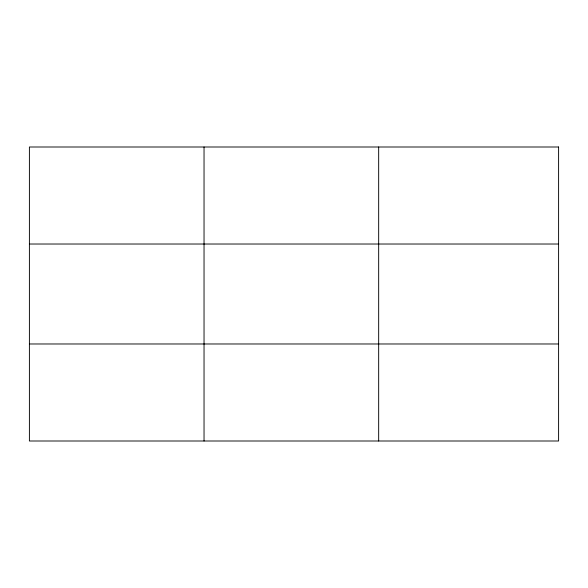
<?xml version="1.0" encoding="UTF-8"?>
<svg xmlns="http://www.w3.org/2000/svg" width="588" height="588" viewBox="0 0 588 588"><rect width="100%" height="100%" fill="white"/><g stroke="black" fill="none" stroke-linecap="round" stroke-linejoin="round"><path stroke-width="0.88" d="M204.036 441L204.036 147M378.672 441L378.672 147M29.4 244.02L558.6 244.02M29.4 343.98L558.6 343.98M558.6 147L29.4 147L29.4 441L558.6 441L558.6 147"/></g></svg>
